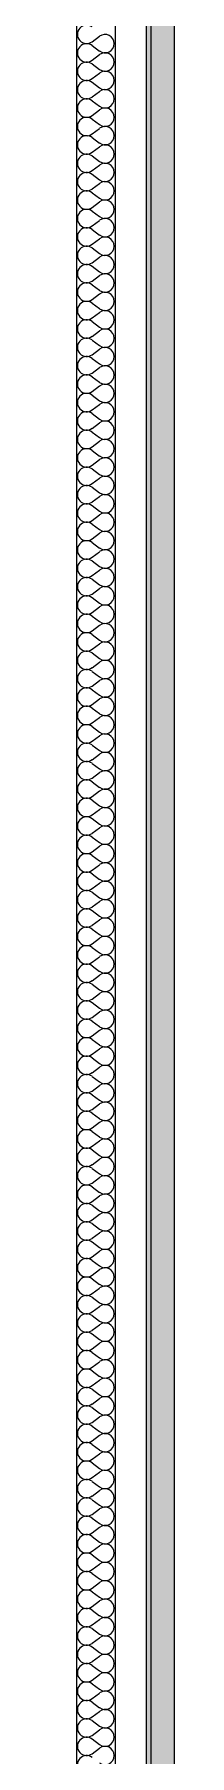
# Model space of a CAD drawing. Header units: millimetres. Extents: x -48147 to 1417267, y -496296 to 18123.
# Drawn here: x 1387187 to 1387267, y -478432 to -477319 of the extents above; entities that cross this region are included whole.
import ezdxf

# ---------------------------------------------------------------- set-up
doc = ezdxf.new("R2010")
doc.units = ezdxf.units.MM
doc.header["$MEASUREMENT"] = 0
doc.linetypes.add('Wipeout_Contour', pattern=[1000, 0, -1000])
doc.layers.add('New_A-25-M_Wall_Int', color=7, linetype='Continuous')
doc.layers.add('New_A-25-M_Wall_Int_Pen_No__1', color=7, linetype='Continuous', lineweight=13)
doc.layers.add('New_A-25-M_Wall_Int_Pen_No__107', color=7, linetype='Continuous', lineweight=15, true_color=0xa6a6a6)

# ---------------------------------------------------------------- blocks, each defined once
blk = doc.blocks.new('*X142', base_point=(1376122.5, -491272.8))
at = {"layer": 'New_A-25-M_Wall_Int_Pen_No__107', "linetype": 'Continuous'}
for p, q in [((1387214.3, -477324), (1387219.1, -477320.4)), ((1387214.3, -477326.4), (1387219.1, -477330)), ((1387214.3, -477335.9), (1387219.1, -477332.3)), ((1387214.3, -477338.3), (1387219.1, -477341.9)), ((1387214.3, -477347.8), (1387219.1, -477344.2)), ((1387214.3, -477350.2), (1387219.1, -477353.8)), ((1387214.3, -477359.7), (1387219.1, -477356.2)), ((1387214.3, -477362.1), (1387219.1, -477365.7)), ((1387214.3, -477371.6), (1387219.1, -477368.1)), ((1387214.3, -477374), (1387219.1, -477377.6)), ((1387214.3, -477383.5), (1387219.1, -477380)), ((1387214.3, -477385.9), (1387219.1, -477389.5)), ((1387214.3, -477395.4), (1387219.1, -477391.9)), ((1387214.3, -477397.8), (1387219.1, -477401.4)), ((1387214.3, -477407.3), (1387219.1, -477403.8)), ((1387214.3, -477409.7), (1387219.1, -477413.3)), ((1387214.3, -477419.2), (1387219.1, -477415.7)), ((1387214.3, -477421.6), (1387219.1, -477425.2)), ((1387214.3, -477431.2), (1387219.1, -477427.6)), ((1387214.3, -477433.5), (1387219.1, -477437.1)), ((1387214.3, -477443.1), (1387219.1, -477439.5)), ((1387214.3, -477445.4), (1387219.1, -477449)), ((1387214.3, -477455), (1387219.1, -477451.4)), ((1387214.3, -477457.3), (1387219.1, -477460.9)), ((1387214.3, -477466.9), (1387219.1, -477463.3)), ((1387214.3, -477469.2), (1387219.1, -477472.8)), ((1387214.3, -477478.8), (1387219.1, -477475.2)), ((1387214.3, -477481.2), (1387219.1, -477484.7)), ((1387214.3, -477490.7), (1387219.1, -477487.1)), ((1387214.3, -477493.1), (1387219.1, -477496.6)), ((1387214.3, -477502.6), (1387219.1, -477499)), ((1387214.3, -477505), (1387219.1, -477508.5)), ((1387214.3, -477514.5), (1387219.1, -477510.9)), ((1387214.3, -477516.9), (1387219.1, -477520.4)), ((1387214.3, -477526.4), (1387219.1, -477522.8)), ((1387214.3, -477528.8), (1387219.1, -477532.3)), ((1387214.3, -477538.3), (1387219.1, -477534.7)), ((1387214.3, -477540.7), (1387219.1, -477544.2)), ((1387214.3, -477550.2), (1387219.1, -477546.6)), ((1387214.3, -477552.6), (1387219.1, -477556.2)), ((1387214.3, -477562.1), (1387219.1, -477558.5)), ((1387214.3, -477564.5), (1387219.1, -477568.1)), ((1387214.3, -477574), (1387219.1, -477570.4)), ((1387214.3, -477576.4), (1387219.1, -477580)), ((1387214.3, -477585.9), (1387219.1, -477582.3)), ((1387214.3, -477588.3), (1387219.1, -477591.9)), ((1387214.3, -477597.8), (1387219.1, -477594.2)), ((1387214.3, -477600.2), (1387219.1, -477603.8)), ((1387214.3, -477609.7), (1387219.1, -477606.2)), ((1387214.3, -477612.1), (1387219.1, -477615.7)), ((1387214.3, -477621.6), (1387219.1, -477618.1)), ((1387214.3, -477624), (1387219.1, -477627.6)), ((1387214.3, -477633.5), (1387219.1, -477630)), ((1387214.3, -477635.9), (1387219.1, -477639.5)), ((1387214.3, -477645.4), (1387219.1, -477641.9)), ((1387214.3, -477647.8), (1387219.1, -477651.4)), ((1387214.3, -477657.3), (1387219.1, -477653.8)), ((1387214.3, -477659.7), (1387219.1, -477663.3)), ((1387214.3, -477669.2), (1387219.1, -477665.7)), ((1387214.3, -477671.6), (1387219.1, -477675.2)), ((1387214.3, -477681.2), (1387219.1, -477677.6)), ((1387214.3, -477683.5), (1387219.1, -477687.1)), ((1387214.3, -477693.1), (1387219.1, -477689.5)), ((1387214.3, -477695.4), (1387219.1, -477699)), ((1387214.3, -477705), (1387219.1, -477701.4)), ((1387214.3, -477707.3), (1387219.1, -477710.9)), ((1387214.3, -477716.9), (1387219.1, -477713.3)), ((1387214.3, -477719.2), (1387219.1, -477722.8)), ((1387214.3, -477728.8), (1387219.1, -477725.2)), ((1387214.3, -477731.2), (1387219.1, -477734.7)), ((1387214.3, -477740.7), (1387219.1, -477737.1)), ((1387214.3, -477743.1), (1387219.1, -477746.6)), ((1387214.3, -477752.6), (1387219.1, -477749)), ((1387214.3, -477755), (1387219.1, -477758.5)), ((1387214.3, -477764.5), (1387219.1, -477760.9)), ((1387214.3, -477766.9), (1387219.1, -477770.4)), ((1387214.3, -477776.4), (1387219.1, -477772.8)), ((1387214.3, -477778.8), (1387219.1, -477782.3)), ((1387214.3, -477788.3), (1387219.1, -477784.7)), ((1387214.3, -477790.7), (1387219.1, -477794.2)), ((1387214.3, -477800.2), (1387219.1, -477796.6)), ((1387214.3, -477802.6), (1387219.1, -477806.2)), ((1387214.3, -477812.1), (1387219.1, -477808.5)), ((1387214.3, -477814.5), (1387219.1, -477818.1)), ((1387214.3, -477824), (1387219.1, -477820.4)), ((1387214.3, -477826.4), (1387219.1, -477830)), ((1387214.3, -477835.9), (1387219.1, -477832.3)), ((1387214.3, -477838.3), (1387219.1, -477841.9)), ((1387214.3, -477847.8), (1387219.1, -477844.3)), ((1387214.3, -477850.2), (1387219.1, -477853.8)), ((1387214.3, -477859.7), (1387219.1, -477856.2)), ((1387214.3, -477862.1), (1387219.1, -477865.7)), ((1387214.3, -477871.6), (1387219.1, -477868.1)), ((1387214.3, -477874), (1387219.1, -477877.6)), ((1387214.3, -477883.5), (1387219.1, -477880)), ((1387214.3, -477885.9), (1387219.1, -477889.5)), ((1387214.3, -477895.4), (1387219.1, -477891.9)), ((1387214.3, -477897.8), (1387219.1, -477901.4)), ((1387214.3, -477907.3), (1387219.1, -477903.8)), ((1387214.3, -477909.7), (1387219.1, -477913.3)), ((1387214.3, -477919.3), (1387219.1, -477915.7)), ((1387214.3, -477921.6), (1387219.1, -477925.2)), ((1387214.3, -477931.2), (1387219.1, -477927.6)), ((1387214.3, -477933.5), (1387219.1, -477937.1)), ((1387214.3, -477943.1), (1387219.1, -477939.5)), ((1387214.3, -477945.4), (1387219.1, -477949)), ((1387214.3, -477955), (1387219.1, -477951.4)), ((1387214.3, -477957.3), (1387219.1, -477960.9)), ((1387214.3, -477966.9), (1387219.1, -477963.3)), ((1387214.3, -477969.3), (1387219.1, -477972.8)), ((1387214.3, -477978.8), (1387219.1, -477975.2)), ((1387214.3, -477981.2), (1387219.1, -477984.7)), ((1387214.3, -477990.7), (1387219.1, -477987.1)), ((1387214.3, -477993.1), (1387219.1, -477996.6)), ((1387214.3, -478002.6), (1387219.1, -477999)), ((1387214.3, -478005), (1387219.1, -478008.5)), ((1387214.3, -478014.5), (1387219.1, -478010.9)), ((1387214.3, -478016.9), (1387219.1, -478020.4)), ((1387214.3, -478026.4), (1387219.1, -478022.8)), ((1387214.3, -478028.8), (1387219.1, -478032.3)), ((1387214.3, -478038.3), (1387219.1, -478034.7)), ((1387214.3, -478040.7), (1387219.1, -478044.3)), ((1387214.3, -478050.2), (1387219.1, -478046.6)), ((1387214.3, -478052.6), (1387219.1, -478056.2)), ((1387214.3, -478062.1), (1387219.1, -478058.5)), ((1387214.3, -478064.5), (1387219.1, -478068.1)), ((1387214.3, -478074), (1387219.1, -478070.4)), ((1387214.3, -478076.4), (1387219.1, -478080)), ((1387214.3, -478085.9), (1387219.1, -478082.3)), ((1387214.3, -478088.3), (1387219.1, -478091.9)), ((1387214.3, -478097.8), (1387219.1, -478094.3)), ((1387214.3, -478100.2), (1387219.1, -478103.8)), ((1387214.3, -478109.7), (1387219.1, -478106.2)), ((1387214.3, -478112.1), (1387219.1, -478115.7)), ((1387214.3, -478121.6), (1387219.1, -478118.1)), ((1387214.3, -478124), (1387219.1, -478127.6)), ((1387214.3, -478133.5), (1387219.1, -478130)), ((1387214.3, -478135.9), (1387219.1, -478139.5)), ((1387214.3, -478145.4), (1387219.1, -478141.9)), ((1387214.3, -478147.8), (1387219.1, -478151.4)), ((1387214.3, -478157.3), (1387219.1, -478153.8)), ((1387214.3, -478159.7), (1387219.1, -478163.3)), ((1387214.3, -478169.3), (1387219.1, -478165.7)), ((1387214.3, -478171.6), (1387219.1, -478175.2)), ((1387214.3, -478181.2), (1387219.1, -478177.6)), ((1387214.3, -478183.5), (1387219.1, -478187.1)), ((1387214.3, -478193.1), (1387219.1, -478189.5)), ((1387214.3, -478195.4), (1387219.1, -478199)), ((1387214.3, -478205), (1387219.1, -478201.4)), ((1387214.3, -478207.3), (1387219.1, -478210.9)), ((1387214.3, -478216.9), (1387219.1, -478213.3)), ((1387214.3, -478219.3), (1387219.1, -478222.8)), ((1387214.3, -478228.8), (1387219.1, -478225.2)), ((1387214.3, -478231.2), (1387219.1, -478234.7)), ((1387214.3, -478240.7), (1387219.1, -478237.1)), ((1387214.3, -478243.1), (1387219.1, -478246.6)), ((1387214.3, -478252.6), (1387219.1, -478249)), ((1387214.3, -478255), (1387219.1, -478258.5)), ((1387214.3, -478264.5), (1387219.1, -478260.9)), ((1387214.3, -478266.9), (1387219.1, -478270.4)), ((1387214.3, -478276.4), (1387219.1, -478272.8)), ((1387214.3, -478278.8), (1387219.1, -478282.3)), ((1387214.3, -478288.3), (1387219.1, -478284.7)), ((1387214.3, -478290.7), (1387219.1, -478294.3)), ((1387214.3, -478300.2), (1387219.1, -478296.6)), ((1387214.3, -478302.6), (1387219.1, -478306.2)), ((1387214.3, -478312.1), (1387219.1, -478308.5)), ((1387214.3, -478314.5), (1387219.1, -478318.1)), ((1387214.3, -478324), (1387219.1, -478320.4)), ((1387214.3, -478326.4), (1387219.1, -478330)), ((1387214.3, -478335.9), (1387219.1, -478332.3)), ((1387214.3, -478338.3), (1387219.1, -478341.9)), ((1387214.3, -478347.8), (1387219.1, -478344.3)), ((1387214.3, -478350.2), (1387219.1, -478353.8)), ((1387214.3, -478359.7), (1387219.1, -478356.2)), ((1387214.3, -478362.1), (1387219.1, -478365.7)), ((1387214.3, -478371.6), (1387219.1, -478368.1)), ((1387214.3, -478374), (1387219.1, -478377.6)), ((1387214.3, -478383.5), (1387219.1, -478380)), ((1387214.3, -478385.9), (1387219.1, -478389.5)), ((1387214.3, -478395.4), (1387219.1, -478391.9)), ((1387214.3, -478397.8), (1387219.1, -478401.4)), ((1387214.3, -478407.3), (1387219.1, -478403.8)), ((1387214.3, -478409.7), (1387219.1, -478413.3)), ((1387214.3, -478419.3), (1387219.1, -478415.7)), ((1387214.3, -478421.6), (1387219.1, -478425.2)), ((1387214.3, -478431.2), (1387219.1, -478427.6))]:
    blk.add_line(p, q, dxfattribs=at)
for centre, start, end in [((1387210.7, -477319.2), 53.1301, 306.8699), ((1387210.7, -477331.2), 53.1301, 306.8699), ((1387222.6, -477325.2), 0, 126.8699), ((1387222.6, -477325.2), 233.1301, 0), ((1387210.7, -477343.1), 53.1301, 306.8699), ((1387222.6, -477337.1), 0, 126.8699), ((1387222.6, -477337.1), 233.1301, 0), ((1387210.7, -477355), 53.1301, 306.8699), ((1387222.6, -477349), 0, 126.8699), ((1387222.6, -477349), 233.1301, 0), ((1387210.7, -477366.9), 53.1301, 306.8699), ((1387222.6, -477360.9), 0, 126.8699), ((1387222.6, -477360.9), 233.1301, 0), ((1387210.7, -477378.8), 53.1301, 306.8699), ((1387222.6, -477372.8), 0, 126.8699), ((1387222.6, -477372.8), 233.1301, 0), ((1387222.6, -477384.7), 0, 126.8699), ((1387210.7, -477390.7), 53.1301, 306.8699), ((1387222.6, -477384.7), 233.1301, 0), ((1387222.6, -477396.6), 0, 126.8699), ((1387210.7, -477402.6), 53.1301, 306.8699), ((1387222.6, -477396.6), 233.1301, 0), ((1387222.6, -477408.5), 0, 126.8699), ((1387210.7, -477414.5), 53.1301, 306.8699), ((1387222.6, -477408.5), 233.1301, 0), ((1387222.6, -477420.4), 0, 126.8699), ((1387210.7, -477426.4), 53.1301, 306.8699), ((1387222.6, -477420.4), 233.1301, 0), ((1387222.6, -477432.3), 0, 126.8699), ((1387210.7, -477438.3), 53.1301, 306.8699), ((1387222.6, -477432.3), 233.1301, 0), ((1387222.6, -477444.2), 0, 126.8699), ((1387210.7, -477450.2), 53.1301, 306.8699), ((1387222.6, -477444.2), 233.1301, 0), ((1387222.6, -477456.2), 0, 126.8699), ((1387210.7, -477462.1), 53.1301, 306.8699), ((1387222.6, -477456.2), 233.1301, 0), ((1387222.6, -477468.1), 0, 126.8699), ((1387210.7, -477474), 53.1301, 306.8699), ((1387222.6, -477468.1), 233.1301, 0), ((1387210.7, -477485.9), 53.1301, 306.8699), ((1387222.6, -477480), 0, 126.8699), ((1387222.6, -477480), 233.1301, 0), ((1387210.7, -477497.8), 53.1301, 306.8699), ((1387222.6, -477491.9), 0, 126.8699), ((1387222.6, -477491.9), 233.1301, 0), ((1387210.7, -477509.7), 53.1301, 306.8699), ((1387222.6, -477503.8), 0, 126.8699), ((1387222.6, -477503.8), 233.1301, 0), ((1387210.7, -477521.6), 53.1301, 306.8699), ((1387222.6, -477515.7), 0, 126.8699), ((1387222.6, -477515.7), 233.1301, 0), ((1387210.7, -477533.5), 53.1301, 306.8699), ((1387222.6, -477527.6), 0, 126.8699), ((1387222.6, -477527.6), 233.1301, 0), ((1387210.7, -477545.4), 53.1301, 306.8699), ((1387222.6, -477539.5), 0, 126.8699), ((1387222.6, -477539.5), 233.1301, 0), ((1387210.7, -477557.3), 53.1301, 306.8699), ((1387222.6, -477551.4), 0, 126.8699), ((1387222.6, -477551.4), 233.1301, 0), ((1387222.6, -477563.3), 0, 126.8699), ((1387210.7, -477569.2), 53.1301, 306.8699), ((1387222.6, -477563.3), 233.1301, 0), ((1387222.6, -477575.2), 0, 126.8699), ((1387210.7, -477581.2), 53.1301, 306.8699), ((1387222.6, -477575.2), 233.1301, 0), ((1387222.6, -477587.1), 0, 126.8699), ((1387210.7, -477593.1), 53.1301, 306.8699), ((1387222.6, -477587.1), 233.1301, 0), ((1387222.6, -477599), 0, 126.8699), ((1387210.7, -477605), 53.1301, 306.8699), ((1387222.6, -477599), 233.1301, 0), ((1387222.6, -477610.9), 0, 126.8699), ((1387210.7, -477616.9), 53.1301, 306.8699), ((1387222.6, -477610.9), 233.1301, 0), ((1387222.6, -477622.8), 0, 126.8699), ((1387210.7, -477628.8), 53.1301, 306.8699), ((1387222.6, -477622.8), 233.1301, 0), ((1387222.6, -477634.7), 0, 126.8699), ((1387210.7, -477640.7), 53.1301, 306.8699), ((1387222.6, -477634.7), 233.1301, 0), ((1387210.7, -477652.6), 53.1301, 306.8699), ((1387222.6, -477646.6), 0, 126.8699), ((1387222.6, -477646.6), 233.1301, 0), ((1387210.7, -477664.5), 53.1301, 306.8699), ((1387222.6, -477658.5), 0, 126.8699), ((1387222.6, -477658.5), 233.1301, 0), ((1387210.7, -477676.4), 53.1301, 306.8699), ((1387222.6, -477670.4), 0, 126.8699), ((1387222.6, -477670.4), 233.1301, 0), ((1387210.7, -477688.3), 53.1301, 306.8699), ((1387222.6, -477682.3), 0, 126.8699), ((1387222.6, -477682.3), 233.1301, 0), ((1387210.7, -477700.2), 53.1301, 306.8699), ((1387222.6, -477694.2), 0, 126.8699), ((1387222.6, -477694.2), 233.1301, 0), ((1387210.7, -477712.1), 53.1301, 306.8699), ((1387222.6, -477706.2), 0, 126.8699), ((1387222.6, -477706.2), 233.1301, 0), ((1387210.7, -477724), 53.1301, 306.8699), ((1387222.6, -477718.1), 0, 126.8699), ((1387222.6, -477718.1), 233.1301, 0), ((1387222.6, -477730), 0, 126.8699), ((1387210.7, -477735.9), 53.1301, 306.8699), ((1387222.6, -477730), 233.1301, 0), ((1387222.6, -477741.9), 0, 126.8699), ((1387210.7, -477747.8), 53.1301, 306.8699), ((1387222.6, -477741.9), 233.1301, 0), ((1387222.6, -477753.8), 0, 126.8699), ((1387210.7, -477759.7), 53.1301, 306.8699), ((1387222.6, -477753.8), 233.1301, 0), ((1387222.6, -477765.7), 0, 126.8699), ((1387210.7, -477771.6), 53.1301, 306.8699), ((1387222.6, -477765.7), 233.1301, 0), ((1387222.6, -477777.6), 0, 126.8699), ((1387210.7, -477783.5), 53.1301, 306.8699), ((1387222.6, -477777.6), 233.1301, 0), ((1387222.6, -477789.5), 0, 126.8699), ((1387210.7, -477795.4), 53.1301, 306.8699), ((1387222.6, -477789.5), 233.1301, 0), ((1387222.6, -477801.4), 0, 126.8699), ((1387210.7, -477807.3), 53.1301, 306.8699), ((1387222.6, -477801.4), 233.1301, 0), ((1387222.6, -477813.3), 0, 126.8699), ((1387210.7, -477819.2), 53.1301, 306.8699), ((1387222.6, -477813.3), 233.1301, 0), ((1387210.7, -477831.2), 53.1301, 306.8699), ((1387222.6, -477825.2), 0, 126.8699), ((1387222.6, -477825.2), 233.1301, 0), ((1387210.7, -477843.1), 53.1301, 306.8699), ((1387222.6, -477837.1), 0, 126.8699), ((1387222.6, -477837.1), 233.1301, 0), ((1387210.7, -477855), 53.1301, 306.8699), ((1387222.6, -477849), 0, 126.8699), ((1387222.6, -477849), 233.1301, 0), ((1387210.7, -477866.9), 53.1301, 306.8699), ((1387222.6, -477860.9), 0, 126.8699), ((1387222.6, -477860.9), 233.1301, 0), ((1387210.7, -477878.8), 53.1301, 306.8699), ((1387222.6, -477872.8), 0, 126.8699), ((1387222.6, -477872.8), 233.1301, 0), ((1387210.7, -477890.7), 53.1301, 306.8699), ((1387222.6, -477884.7), 0, 126.8699), ((1387222.6, -477884.7), 233.1301, 0), ((1387222.6, -477896.6), 0, 126.8699), ((1387210.7, -477902.6), 53.1301, 306.8699), ((1387222.6, -477896.6), 233.1301, 0), ((1387222.6, -477908.5), 0, 126.8699), ((1387210.7, -477914.5), 53.1301, 306.8699), ((1387222.6, -477908.5), 233.1301, 0), ((1387222.6, -477920.4), 0, 126.8699), ((1387210.7, -477926.4), 53.1301, 306.8699), ((1387222.6, -477920.4), 233.1301, 0), ((1387222.6, -477932.3), 0, 126.8699), ((1387210.7, -477938.3), 53.1301, 306.8699), ((1387222.6, -477932.3), 233.1301, 0), ((1387222.6, -477944.3), 0, 126.8699), ((1387210.7, -477950.2), 53.1301, 306.8699), ((1387222.6, -477944.3), 233.1301, 0), ((1387222.6, -477956.2), 0, 126.8699), ((1387210.7, -477962.1), 53.1301, 306.8699), ((1387222.6, -477956.2), 233.1301, 0), ((1387222.6, -477968.1), 0, 126.8699), ((1387210.7, -477974), 53.1301, 306.8699), ((1387222.6, -477968.1), 233.1301, 0), ((1387222.6, -477980), 0, 126.8699), ((1387210.7, -477985.9), 53.1301, 306.8699), ((1387222.6, -477980), 233.1301, 0), ((1387210.7, -477997.8), 53.1301, 306.8699), ((1387222.6, -477991.9), 0, 126.8699), ((1387222.6, -477991.9), 233.1301, 0), ((1387210.7, -478009.7), 53.1301, 306.8699), ((1387222.6, -478003.8), 0, 126.8699), ((1387222.6, -478003.8), 233.1301, 0), ((1387210.7, -478021.6), 53.1301, 306.8699), ((1387222.6, -478015.7), 0, 126.8699), ((1387222.6, -478015.7), 233.1301, 0), ((1387210.7, -478033.5), 53.1301, 306.8699), ((1387222.6, -478027.6), 0, 126.8699), ((1387222.6, -478027.6), 233.1301, 0), ((1387210.7, -478045.4), 53.1301, 306.8699), ((1387222.6, -478039.5), 0, 126.8699), ((1387222.6, -478039.5), 233.1301, 0), ((1387210.7, -478057.3), 53.1301, 306.8699), ((1387222.6, -478051.4), 0, 126.8699), ((1387222.6, -478051.4), 233.1301, 0), ((1387210.7, -478069.3), 53.1301, 306.8699), ((1387222.6, -478063.3), 0, 126.8699), ((1387222.6, -478063.3), 233.1301, 0), ((1387222.6, -478075.2), 0, 126.8699), ((1387210.7, -478081.2), 53.1301, 306.8699), ((1387222.6, -478075.2), 233.1301, 0), ((1387222.6, -478087.1), 0, 126.8699), ((1387210.7, -478093.1), 53.1301, 306.8699), ((1387222.6, -478087.1), 233.1301, 0), ((1387222.6, -478099), 0, 126.8699), ((1387210.7, -478105), 53.1301, 306.8699), ((1387222.6, -478099), 233.1301, 0), ((1387222.6, -478110.9), 0, 126.8699), ((1387210.7, -478116.9), 53.1301, 306.8699), ((1387222.6, -478110.9), 233.1301, 0), ((1387222.6, -478122.8), 0, 126.8699), ((1387210.7, -478128.8), 53.1301, 306.8699), ((1387222.6, -478122.8), 233.1301, 0), ((1387222.6, -478134.7), 0, 126.8699), ((1387210.7, -478140.7), 53.1301, 306.8699), ((1387222.6, -478134.7), 233.1301, 0), ((1387222.6, -478146.6), 0, 126.8699), ((1387210.7, -478152.6), 53.1301, 306.8699), ((1387222.6, -478146.6), 233.1301, 0), ((1387210.7, -478164.5), 53.1301, 306.8699), ((1387222.6, -478158.5), 0, 126.8699), ((1387222.6, -478158.5), 233.1301, 0), ((1387210.7, -478176.4), 53.1301, 306.8699), ((1387222.6, -478170.4), 0, 126.8699), ((1387222.6, -478170.4), 233.1301, 0), ((1387210.7, -478188.3), 53.1301, 306.8699), ((1387222.6, -478182.3), 0, 126.8699), ((1387222.6, -478182.3), 233.1301, 0), ((1387210.7, -478200.2), 53.1301, 306.8699), ((1387222.6, -478194.3), 0, 126.8699), ((1387222.6, -478194.3), 233.1301, 0), ((1387210.7, -478212.1), 53.1301, 306.8699), ((1387222.6, -478206.2), 0, 126.8699), ((1387222.6, -478206.2), 233.1301, 0), ((1387210.7, -478224), 53.1301, 306.8699), ((1387222.6, -478218.1), 0, 126.8699), ((1387222.6, -478218.1), 233.1301, 0), ((1387210.7, -478235.9), 53.1301, 306.8699), ((1387222.6, -478230), 0, 126.8699), ((1387222.6, -478230), 233.1301, 0), ((1387222.6, -478241.9), 0, 126.8699), ((1387210.7, -478247.8), 53.1301, 306.8699), ((1387222.6, -478241.9), 233.1301, 0), ((1387222.6, -478253.8), 0, 126.8699), ((1387210.7, -478259.7), 53.1301, 306.8699), ((1387222.6, -478253.8), 233.1301, 0), ((1387222.6, -478265.7), 0, 126.8699), ((1387210.7, -478271.6), 53.1301, 306.8699), ((1387222.6, -478265.7), 233.1301, 0), ((1387222.6, -478277.6), 0, 126.8699), ((1387210.7, -478283.5), 53.1301, 306.8699), ((1387222.6, -478277.6), 233.1301, 0), ((1387222.6, -478289.5), 0, 126.8699), ((1387210.7, -478295.4), 53.1301, 306.8699), ((1387222.6, -478289.5), 233.1301, 0), ((1387222.6, -478301.4), 0, 126.8699), ((1387210.7, -478307.3), 53.1301, 306.8699), ((1387222.6, -478301.4), 233.1301, 0), ((1387222.6, -478313.3), 0, 126.8699), ((1387210.7, -478319.3), 53.1301, 306.8699), ((1387222.6, -478313.3), 233.1301, 0), ((1387222.6, -478325.2), 0, 126.8699), ((1387210.7, -478331.2), 53.1301, 306.8699), ((1387222.6, -478325.2), 233.1301, 0), ((1387210.7, -478343.1), 53.1301, 306.8699), ((1387222.6, -478337.1), 0, 126.8699), ((1387222.6, -478337.1), 233.1301, 0), ((1387210.7, -478355), 53.1301, 306.8699), ((1387222.6, -478349), 0, 126.8699), ((1387222.6, -478349), 233.1301, 0), ((1387210.7, -478366.9), 53.1301, 306.8699), ((1387222.6, -478360.9), 0, 126.8699), ((1387222.6, -478360.9), 233.1301, 0), ((1387210.7, -478378.8), 53.1301, 306.8699), ((1387222.6, -478372.8), 0, 126.8699), ((1387222.6, -478372.8), 233.1301, 0), ((1387210.7, -478390.7), 53.1301, 306.8699), ((1387222.6, -478384.7), 0, 126.8699), ((1387222.6, -478384.7), 233.1301, 0), ((1387210.7, -478402.6), 53.1301, 306.8699), ((1387222.6, -478396.6), 0, 126.8699), ((1387222.6, -478396.6), 233.1301, 0), ((1387222.6, -478408.5), 0, 126.8699), ((1387210.7, -478414.5), 53.1301, 306.8699), ((1387222.6, -478408.5), 233.1301, 0), ((1387222.6, -478420.4), 0, 126.8699), ((1387210.7, -478426.4), 53.1301, 306.8699), ((1387222.6, -478420.4), 233.1301, 0), ((1387222.6, -478432.3), 0, 126.8699), ((1387210.7, -478438.3), 53.1301, 306.8699), ((1387222.6, -478432.3), 233.1301, 0)]:
    blk.add_arc(centre, 5.95, start, end, dxfattribs=at)
blk = doc.blocks.new('Section Elem_116_2', base_point=(1376122.5, -491272.8))
at = {"layer": 'New_A-25-M_Wall_Int_Pen_No__107', "linetype": 'Continuous', "lineweight": 0, "true_color": 0x535353}
blk.add_hatch(color=251, dxfattribs=at).paths.add_polyline_path([(1387249.2, -479122.8), (1387252.2, -479122.8), (1387252.2, -476147.8), (1387252.2, -476122.8), (1387252.2, -475349.3), (1387249.2, -475349.3)])
at = {"layer": 'New_A-25-M_Wall_Int_Pen_No__107', "linetype": 'Continuous'}
blk.add_hatch(color=256, dxfattribs=at).paths.add_polyline_path([(1387252.2, -479122.8), (1387267.2, -479122.8), (1387267.2, -476147.8), (1387252.2, -476147.8)])
at = {"layer": 'New_A-25-M_Wall_Int_Pen_No__1', "linetype": 'Continuous'}
blk.add_line((1387267.2, -476147.8), (1387267.2, -479122.8), dxfattribs=at)
at = {"color": 254, "linetype": 'Wipeout_Contour', "lineweight": 0, "ltscale": 5868137.638640623}
blk.add_wipeout([(1387229.2, -479122.8), (1387249.2, -479122.8), (1387249.2, -475349.3), (1387229.2, -475349.3)], dxfattribs=at).dxf.layer = 'New_A-25-M_Wall_Int'
at = {"layer": 'New_A-25-M_Wall_Int_Pen_No__1', "linetype": 'Continuous'}
for p, q in [((1387249.2, -475349.3), (1387249.2, -479122.8)), ((1387252.2, -476147.8), (1387252.2, -479122.8))]:
    blk.add_line(p, q, dxfattribs=at)
at = {"color": 254, "linetype": 'Wipeout_Contour', "lineweight": 0, "ltscale": 5868052.533970559}
blk.add_wipeout([(1387204.2, -479122.8), (1387229.2, -479122.8), (1387229.2, -475349.3), (1387204.2, -475349.3)], dxfattribs=at).dxf.layer = 'New_A-25-M_Wall_Int'
at = {"layer": 'New_A-25-M_Wall_Int_Pen_No__1', "linetype": 'Continuous'}
blk.add_line((1387229.2, -475349.3), (1387229.2, -479122.8), dxfattribs=at)
at = {"layer": 'New_A-25-M_Wall_Int'}
blk.add_blockref('*X142', (1376122.5, -491272.8), dxfattribs=at)
at = {"color": 254, "linetype": 'Wipeout_Contour', "lineweight": 0, "ltscale": 5867969.320636891}
blk.add_wipeout([(1387185.2, -479122.8), (1387204.2, -479122.8), (1387204.2, -475349.3), (1387185.2, -475349.3)], dxfattribs=at).dxf.layer = 'New_A-25-M_Wall_Int'
at = {"layer": 'New_A-25-M_Wall_Int_Pen_No__1', "linetype": 'Continuous'}
blk.add_line((1387204.2, -475349.3), (1387204.2, -479122.8), dxfattribs=at)

msp = doc.modelspace()

# ---------------------------------------------------------------- block references
at = {"layer": 'New_A-25-M_Wall_Int'}
msp.add_blockref('Section Elem_116_2', (1376122.5, -491272.8), dxfattribs=at)

doc.saveas('drawing.dxf')
